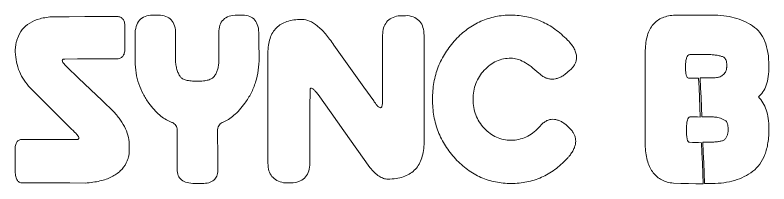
# Model space of a CAD drawing. Header units: millimetres. Extents: x 8 to 95, y 4 to 126.
# Drawn here: x 33.42 to 41.9, y 42.63 to 44.52 of the extents above; entities that cross this region are included whole.
import ezdxf

# ---------------------------------------------------------------- set-up
doc = ezdxf.new("R2010")
doc.units = ezdxf.units.MM
doc.header["$MEASUREMENT"] = 0
doc.layers.add('text outlines', color=7, linetype='Continuous', lineweight=0)

# ---------------------------------------------------------------- blocks, each defined once
blk = doc.blocks.new('Block_3')
at = {"layer": 'text outlines', "color": 7, "lineweight": 9}
for points, knots in [([(33.9788, 44.0318), (33.9743, 44.0316), (33.9703, 44.0312), (33.9669, 44.0304), (33.9636, 44.0296), (33.9608, 44.0285), (33.9585, 44.0271), (33.9562, 44.0257), (33.9546, 44.024), (33.9534, 44.022), (33.9523, 44.0199), (33.9518, 44.0176), (33.9518, 44.0149), (33.9518, 44.0112), (33.9528, 44.007), (33.955, 44.0021), (33.9572, 43.9973), (33.9605, 43.9919), (33.9648, 43.9859), (33.9692, 43.9799), (33.9746, 43.9733), (33.9811, 43.9662), (33.9876, 43.959), (33.9953, 43.9513), (34.004, 43.9429), (34.004, 43.9429), (34.1356, 43.8167), (34.1356, 43.8167), (34.1356, 43.8167), (34.2672, 43.6906), (34.2672, 43.6906), (34.2672, 43.6906), (34.3988, 43.5644), (34.3988, 43.5644), (34.3988, 43.5644), (34.5304, 43.4382), (34.5304, 43.4382), (34.5595, 43.4074), (34.585, 43.3762), (34.6068, 43.3447), (34.6287, 43.3132), (34.6469, 43.2813), (34.6615, 43.2491), (34.676, 43.2169), (34.687, 43.1844), (34.6943, 43.1516), (34.7016, 43.1187), (34.7052, 43.0855), (34.7052, 43.052), (34.7052, 43.052), (34.7052, 43.0505), (34.7052, 43.0505), (34.7052, 43.0505), (34.7052, 43.0489), (34.7052, 43.0489), (34.7052, 43.0489), (34.7052, 43.0474), (34.7052, 43.0474), (34.7052, 43.0474), (34.7052, 43.0458), (34.7052, 43.0458), (34.7052, 43.0458), (34.7049, 43.0347), (34.7049, 43.0347), (34.7049, 43.0347), (34.7047, 43.0236), (34.7047, 43.0236), (34.7047, 43.0236), (34.7044, 43.0125), (34.7044, 43.0125), (34.7044, 43.0125), (34.7042, 43.0014), (34.7042, 43.0014), (34.7042, 42.9894), (34.7035, 42.9776), (34.7021, 42.966), (34.7007, 42.9544), (34.6986, 42.9429), (34.6958, 42.9316), (34.6929, 42.9203), (34.6894, 42.9092), (34.6852, 42.8983), (34.681, 42.8873), (34.676, 42.8766), (34.6704, 42.866), (34.6535, 42.8321), (34.6312, 42.802), (34.6036, 42.7757), (34.576, 42.7493), (34.543, 42.7267), (34.5047, 42.7079), (34.4664, 42.689), (34.4228, 42.6739), (34.3738, 42.6625), (34.3248, 42.6511), (34.2704, 42.6435), (34.2107, 42.6396), (34.2107, 42.6396), (34.0363, 42.6399), (34.0363, 42.6399), (34.0363, 42.6399), (33.8619, 42.6402), (33.8619, 42.6402), (33.8619, 42.6402), (33.6876, 42.6404), (33.6876, 42.6404), (33.6876, 42.6404), (33.5132, 42.6407), (33.5132, 42.6407), (33.5132, 42.6407), (33.5108, 42.6407), (33.5108, 42.6407), (33.5108, 42.6407), (33.5084, 42.6407), (33.5084, 42.6407), (33.5084, 42.6407), (33.506, 42.6407), (33.506, 42.6407), (33.506, 42.6407), (33.5036, 42.6407), (33.5036, 42.6407), (33.4897, 42.6407), (33.4776, 42.6438), (33.4673, 42.6501), (33.4569, 42.6563), (33.4482, 42.6657), (33.4413, 42.6782), (33.4344, 42.6907), (33.4292, 42.7063), (33.4257, 42.7251), (33.4223, 42.7439), (33.4205, 42.7658), (33.4205, 42.7909), (33.4205, 42.7909), (33.4205, 42.8457), (33.4205, 42.8457), (33.4205, 42.8457), (33.4205, 42.9004), (33.4205, 42.9004), (33.4205, 42.9004), (33.4205, 42.9552), (33.4205, 42.9552), (33.4205, 42.9552), (33.4205, 43.01), (33.4205, 43.01), (33.4205, 43.0299), (33.4222, 43.0473), (33.4255, 43.0622), (33.4289, 43.0772), (33.4339, 43.0896), (33.4406, 43.0996), (33.4472, 43.1096), (33.4556, 43.1171), (33.4656, 43.122), (33.4756, 43.127), (33.4873, 43.1295), (33.5006, 43.1295), (33.5006, 43.1295), (33.5048, 43.1295), (33.5048, 43.1295), (33.5048, 43.1295), (33.5089, 43.1295), (33.5089, 43.1295), (33.5089, 43.1295), (33.513, 43.1295), (33.513, 43.1295), (33.513, 43.1295), (33.5172, 43.1295), (33.5172, 43.1295), (33.5172, 43.1295), (33.6671, 43.1293), (33.6671, 43.1293), (33.6671, 43.1293), (33.8171, 43.129), (33.8171, 43.129), (33.8171, 43.129), (33.967, 43.1288), (33.967, 43.1288), (33.967, 43.1288), (34.117, 43.1285), (34.117, 43.1285), (34.1205, 43.1287), (34.1236, 43.1291), (34.1262, 43.1299), (34.1289, 43.1306), (34.1311, 43.1316), (34.1328, 43.1329), (34.1346, 43.1343), (34.1359, 43.1359), (34.1368, 43.1378), (34.1377, 43.1397), (34.1381, 43.1419), (34.1381, 43.1444), (34.1381, 43.1487), (34.1365, 43.154), (34.1332, 43.1602), (34.1299, 43.1664), (34.125, 43.1735), (34.1184, 43.1816), (34.1118, 43.1896), (34.1035, 43.1985), (34.0936, 43.2083), (34.0837, 43.2181), (34.0721, 43.2288), (34.0589, 43.2405), (34.0589, 43.2405), (33.9423, 43.3568), (33.9423, 43.3568), (33.9423, 43.3568), (33.8257, 43.4732), (33.8257, 43.4732), (33.8257, 43.4732), (33.7091, 43.5895), (33.7091, 43.5895), (33.7091, 43.5895), (33.5924, 43.7059), (33.5924, 43.7059), (33.5657, 43.7335), (33.5422, 43.7626), (33.5217, 43.7933), (33.5013, 43.824), (33.484, 43.8563), (33.4698, 43.8902), (33.4557, 43.924), (33.4446, 43.9595), (33.4367, 43.9965), (33.4288, 44.0336), (33.4241, 44.0722), (33.4224, 44.1124), (33.4224, 44.1263), (33.4229, 44.1398), (33.424, 44.153), (33.4251, 44.1661), (33.4266, 44.179), (33.4287, 44.1914), (33.4308, 44.2038), (33.4335, 44.2159), (33.4366, 44.2276), (33.4397, 44.2393), (33.4434, 44.2507), (33.4476, 44.2616), (33.4598, 44.2993), (33.4774, 44.3327), (33.5003, 44.3618), (33.5232, 44.3909), (33.5515, 44.4156), (33.5852, 44.436), (33.6188, 44.4565), (33.6578, 44.4726), (33.7022, 44.4844), (33.7465, 44.4962), (33.7963, 44.5037), (33.8513, 44.5069), (33.8513, 44.5069), (34.0281, 44.5071), (34.0281, 44.5071), (34.0281, 44.5071), (34.2048, 44.5074), (34.2048, 44.5074), (34.2048, 44.5074), (34.3815, 44.5077), (34.3815, 44.5077), (34.3815, 44.5077), (34.5583, 44.5079), (34.5583, 44.5079), (34.5583, 44.5079), (34.5609, 44.5079), (34.5609, 44.5079), (34.5609, 44.5079), (34.5636, 44.5079), (34.5636, 44.5079), (34.5636, 44.5079), (34.5663, 44.5079), (34.5663, 44.5079), (34.5663, 44.5079), (34.5689, 44.5079), (34.5689, 44.5079), (34.5833, 44.5079), (34.5958, 44.5056), (34.6066, 44.5009), (34.6173, 44.4963), (34.6263, 44.4893), (34.6334, 44.48), (34.6406, 44.4706), (34.646, 44.459), (34.6495, 44.445), (34.6531, 44.431), (34.6549, 44.4146), (34.6549, 44.396), (34.6549, 44.396), (34.6549, 44.392), (34.6549, 44.392), (34.6549, 44.392), (34.6549, 44.388), (34.6549, 44.388), (34.6549, 44.388), (34.6549, 44.3841), (34.6549, 44.3841), (34.6549, 44.3841), (34.6549, 44.3801), (34.6549, 44.3801), (34.6549, 44.3801), (34.6547, 44.3277), (34.6547, 44.3277), (34.6547, 44.3277), (34.6545, 44.2754), (34.6545, 44.2754), (34.6545, 44.2754), (34.6543, 44.223), (34.6543, 44.223), (34.6543, 44.223), (34.654, 44.1706), (34.654, 44.1706), (34.6542, 44.1687), (34.6543, 44.1667), (34.6544, 44.1648), (34.6545, 44.1629), (34.6546, 44.161), (34.6547, 44.1592), (34.6547, 44.1573), (34.6548, 44.1555), (34.6548, 44.1537), (34.6549, 44.1519), (34.6549, 44.1501), (34.6549, 44.1483), (34.6549, 44.129), (34.6529, 44.1122), (34.6489, 44.0978), (34.6449, 44.0834), (34.639, 44.0714), (34.631, 44.0617), (34.623, 44.0521), (34.6131, 44.0449), (34.6011, 44.0401), (34.5892, 44.0353), (34.5752, 44.0328), (34.5593, 44.0328), (34.5593, 44.0328), (34.4142, 44.0326), (34.4142, 44.0326), (34.4142, 44.0326), (34.2691, 44.0323), (34.2691, 44.0323), (34.2691, 44.0323), (34.1239, 44.0321), (34.1239, 44.0321), (34.1239, 44.0321), (33.9788, 44.0318), (33.9788, 44.0318)], [0, 0, 0, 0, 1, 1, 1, 2, 2, 2, 3, 3, 3, 4, 4, 4, 5, 5, 5, 6, 6, 6, 7, 7, 7, 8, 8, 8, 9, 9, 9, 10, 10, 10, 11, 11, 11, 12, 12, 12, 13, 13, 13, 14, 14, 14, 15, 15, 15, 16, 16, 16, 17, 17, 17, 18, 18, 18, 19, 19, 19, 20, 20, 20, 21, 21, 21, 22, 22, 22, 23, 23, 23, 24, 24, 24, 25, 25, 25, 26, 26, 26, 27, 27, 27, 28, 28, 28, 29, 29, 29, 30, 30, 30, 31, 31, 31, 32, 32, 32, 33, 33, 33, 34, 34, 34, 35, 35, 35, 36, 36, 36, 37, 37, 37, 38, 38, 38, 39, 39, 39, 40, 40, 40, 41, 41, 41, 42, 42, 42, 43, 43, 43, 44, 44, 44, 45, 45, 45, 46, 46, 46, 47, 47, 47, 48, 48, 48, 49, 49, 49, 50, 50, 50, 51, 51, 51, 52, 52, 52, 53, 53, 53, 54, 54, 54, 55, 55, 55, 56, 56, 56, 57, 57, 57, 58, 58, 58, 59, 59, 59, 60, 60, 60, 61, 61, 61, 62, 62, 62, 63, 63, 63, 64, 64, 64, 65, 65, 65, 66, 66, 66, 67, 67, 67, 68, 68, 68, 69, 69, 69, 70, 70, 70, 71, 71, 71, 72, 72, 72, 73, 73, 73, 74, 74, 74, 75, 75, 75, 76, 76, 76, 77, 77, 77, 78, 78, 78, 79, 79, 79, 80, 80, 80, 81, 81, 81, 82, 82, 82, 83, 83, 83, 84, 84, 84, 85, 85, 85, 86, 86, 86, 87, 87, 87, 88, 88, 88, 89, 89, 89, 90, 90, 90, 91, 91, 91, 92, 92, 92, 93, 93, 93, 94, 94, 94, 95, 95, 95, 96, 96, 96, 97, 97, 97, 98, 98, 98, 99, 99, 99, 100, 100, 100, 101, 101, 101, 102, 102, 102, 103, 103, 103, 104, 104, 104, 105, 105, 105, 106, 106, 106, 107, 107, 107, 108, 108, 108, 109, 109, 109, 110, 110, 110, 111, 111, 111, 112, 112, 112, 113, 113, 113, 114, 114, 114, 115, 115, 115, 116, 116, 116, 116]), ([(35.4431, 42.6341), (35.4096, 42.6341), (35.3803, 42.6375), (35.3552, 42.6441), (35.3301, 42.6508), (35.3091, 42.6608), (35.2924, 42.6741), (35.2756, 42.6875), (35.2631, 42.7041), (35.2547, 42.7241), (35.2463, 42.7441), (35.2421, 42.7674), (35.2421, 42.794), (35.2421, 42.794), (35.2421, 42.9072), (35.2421, 42.9072), (35.2421, 42.9072), (35.2421, 43.0205), (35.2421, 43.0205), (35.2421, 43.0205), (35.2421, 43.1338), (35.2421, 43.1338), (35.2421, 43.1338), (35.2421, 43.247), (35.2421, 43.247), (35.241, 43.2568), (35.2386, 43.2659), (35.235, 43.2741), (35.2313, 43.2823), (35.2264, 43.2897), (35.2202, 43.2963), (35.214, 43.3029), (35.2065, 43.3087), (35.1978, 43.3137), (35.1891, 43.3187), (35.1791, 43.3229), (35.1679, 43.3263), (35.1473, 43.3347), (35.1267, 43.3454), (35.1063, 43.3584), (35.0859, 43.3713), (35.0656, 43.3865), (35.0454, 43.404), (35.0252, 43.4214), (35.0051, 43.4412), (34.9851, 43.4631), (34.9651, 43.4851), (34.9452, 43.5093), (34.9253, 43.5357), (34.9005, 43.569), (34.8787, 43.6039), (34.8598, 43.6402), (34.8409, 43.6765), (34.825, 43.7143), (34.812, 43.7536), (34.7991, 43.7929), (34.7891, 43.8338), (34.782, 43.8761), (34.775, 43.9184), (34.7709, 43.9623), (34.7698, 44.0077), (34.7698, 44.0077), (34.7698, 44.0801), (34.7698, 44.0801), (34.7698, 44.0801), (34.7698, 44.1526), (34.7698, 44.1526), (34.7698, 44.1526), (34.7698, 44.225), (34.7698, 44.225), (34.7698, 44.225), (34.7698, 44.2974), (34.7698, 44.2974), (34.7698, 44.3351), (34.7739, 44.3682), (34.7822, 44.3964), (34.7905, 44.4247), (34.803, 44.4483), (34.8195, 44.4672), (34.8361, 44.486), (34.8568, 44.5002), (34.8817, 44.5096), (34.9066, 44.5191), (34.9356, 44.5238), (34.9688, 44.5238), (34.9688, 44.5238), (34.9849, 44.5238), (34.9849, 44.5238), (34.9849, 44.5238), (35.0011, 44.5238), (35.0011, 44.5238), (35.0011, 44.5238), (35.0173, 44.5238), (35.0173, 44.5238), (35.0173, 44.5238), (35.0335, 44.5238), (35.0335, 44.5238), (35.0656, 44.5238), (35.0936, 44.5193), (35.1176, 44.5104), (35.1417, 44.5015), (35.1617, 44.4881), (35.1777, 44.4702), (35.1937, 44.4523), (35.2057, 44.43), (35.2137, 44.4031), (35.2218, 44.3763), (35.2258, 44.345), (35.2258, 44.3091), (35.2258, 44.3063), (35.2257, 44.3034), (35.2257, 44.3006), (35.2256, 44.2977), (35.2256, 44.2948), (35.2255, 44.2919), (35.2254, 44.289), (35.2253, 44.286), (35.2252, 44.2831), (35.225, 44.2802), (35.2249, 44.2773), (35.2247, 44.2743), (35.2247, 44.2743), (35.2247, 44.2111), (35.2247, 44.2111), (35.2247, 44.2111), (35.2247, 44.1479), (35.2247, 44.1479), (35.2247, 44.1479), (35.2247, 44.0847), (35.2247, 44.0847), (35.2247, 44.0847), (35.2247, 44.0215), (35.2247, 44.0215), (35.2254, 44.0018), (35.227, 43.9832), (35.2296, 43.9655), (35.2321, 43.9479), (35.2357, 43.9312), (35.2402, 43.9155), (35.2447, 43.8998), (35.2502, 43.8851), (35.2566, 43.8713), (35.2631, 43.8576), (35.2705, 43.8448), (35.2788, 43.833), (35.2849, 43.8246), (35.2935, 43.8172), (35.3045, 43.8109), (35.3156, 43.8045), (35.329, 43.7993), (35.345, 43.795), (35.3609, 43.7908), (35.3793, 43.7877), (35.4002, 43.7855), (35.4211, 43.7834), (35.4444, 43.7824), (35.4702, 43.7824), (35.4949, 43.7824), (35.5175, 43.7835), (35.5378, 43.7858), (35.5581, 43.7881), (35.5762, 43.7915), (35.592, 43.7961), (35.6079, 43.8006), (35.6215, 43.8063), (35.6329, 43.8132), (35.6443, 43.82), (35.6534, 43.828), (35.6604, 43.8372), (35.6684, 43.8479), (35.6755, 43.8596), (35.6817, 43.872), (35.6878, 43.8845), (35.693, 43.8979), (35.6973, 43.9121), (35.7016, 43.9263), (35.7049, 43.9414), (35.7073, 43.9573), (35.7096, 43.9732), (35.711, 43.99), (35.7115, 44.0077), (35.7115, 44.0077), (35.7115, 44.0746), (35.7115, 44.0746), (35.7115, 44.0746), (35.7115, 44.1415), (35.7115, 44.1415), (35.7115, 44.1415), (35.7115, 44.2085), (35.7115, 44.2085), (35.7115, 44.2085), (35.7115, 44.2754), (35.7115, 44.2754), (35.7114, 44.2794), (35.7113, 44.2834), (35.7112, 44.2874), (35.7111, 44.2914), (35.711, 44.2953), (35.7109, 44.2991), (35.7108, 44.303), (35.7108, 44.3069), (35.7107, 44.3106), (35.7107, 44.3144), (35.7107, 44.3182), (35.7107, 44.3219), (35.7107, 44.3556), (35.715, 44.385), (35.7237, 44.4103), (35.7324, 44.4355), (35.7454, 44.4565), (35.7628, 44.4733), (35.7802, 44.4902), (35.8019, 44.5028), (35.828, 44.5112), (35.8541, 44.5196), (35.8845, 44.5238), (35.9193, 44.5238), (35.9193, 44.5238), (35.934, 44.5238), (35.934, 44.5238), (35.934, 44.5238), (35.9487, 44.5238), (35.9487, 44.5238), (35.9487, 44.5238), (35.9634, 44.5238), (35.9634, 44.5238), (35.9634, 44.5238), (35.9782, 44.5238), (35.9782, 44.5238), (36.0089, 44.5238), (36.0358, 44.5191), (36.0589, 44.5099), (36.0819, 44.5006), (36.1012, 44.4867), (36.1165, 44.4682), (36.1319, 44.4497), (36.1434, 44.4266), (36.1511, 44.3988), (36.1588, 44.371), (36.1627, 44.3386), (36.1627, 44.3016), (36.1627, 44.3016), (36.1627, 44.2948), (36.1627, 44.2948), (36.1627, 44.2948), (36.1627, 44.288), (36.1627, 44.288), (36.1627, 44.288), (36.1627, 44.2811), (36.1627, 44.2811), (36.1627, 44.2811), (36.1627, 44.2743), (36.1627, 44.2743), (36.1627, 44.2743), (36.1631, 44.2179), (36.1631, 44.2179), (36.1631, 44.2179), (36.1636, 44.1615), (36.1636, 44.1615), (36.1636, 44.1615), (36.1641, 44.1051), (36.1641, 44.1051), (36.1641, 44.1051), (36.1645, 44.0487), (36.1645, 44.0487), (36.1645, 43.9992), (36.1612, 43.9514), (36.1545, 43.9053), (36.1479, 43.8592), (36.1378, 43.8148), (36.1245, 43.7722), (36.1111, 43.7295), (36.0944, 43.6886), (36.0744, 43.6493), (36.0543, 43.6101), (36.0309, 43.5726), (36.0042, 43.5367), (35.9838, 43.5089), (35.9634, 43.4836), (35.943, 43.4607), (35.9227, 43.4379), (35.9024, 43.4175), (35.8821, 43.3996), (35.8618, 43.3817), (35.8416, 43.3663), (35.8213, 43.3534), (35.8011, 43.3405), (35.7809, 43.33), (35.7608, 43.3221), (35.752, 43.3194), (35.744, 43.3157), (35.737, 43.3109), (35.7299, 43.3061), (35.7238, 43.3002), (35.7186, 43.2932), (35.7133, 43.2862), (35.709, 43.2782), (35.7056, 43.269), (35.7022, 43.2599), (35.6997, 43.2497), (35.6981, 43.2384), (35.6981, 43.2384), (35.6986, 43.127), (35.6986, 43.127), (35.6986, 43.127), (35.699, 43.0157), (35.699, 43.0157), (35.699, 43.0157), (35.6995, 42.9043), (35.6995, 42.9043), (35.6995, 42.9043), (35.7, 42.793), (35.7, 42.793), (35.7, 42.793), (35.7, 42.7903), (35.7, 42.7903), (35.7, 42.7903), (35.7, 42.7876), (35.7, 42.7876), (35.7, 42.7876), (35.7, 42.7849), (35.7, 42.7849), (35.7, 42.7849), (35.7, 42.7823), (35.7, 42.7823), (35.7, 42.7576), (35.6962, 42.7361), (35.6888, 42.7176), (35.6814, 42.6991), (35.6702, 42.6836), (35.6553, 42.6713), (35.6404, 42.6589), (35.6218, 42.6496), (35.5995, 42.6434), (35.5771, 42.6372), (35.5511, 42.6341), (35.5213, 42.6341), (35.5213, 42.6341), (35.5018, 42.6341), (35.5018, 42.6341), (35.5018, 42.6341), (35.4822, 42.6341), (35.4822, 42.6341), (35.4822, 42.6341), (35.4627, 42.6341), (35.4627, 42.6341), (35.4627, 42.6341), (35.4431, 42.6341), (35.4431, 42.6341)], [0, 0, 0, 0, 1, 1, 1, 2, 2, 2, 3, 3, 3, 4, 4, 4, 5, 5, 5, 6, 6, 6, 7, 7, 7, 8, 8, 8, 9, 9, 9, 10, 10, 10, 11, 11, 11, 12, 12, 12, 13, 13, 13, 14, 14, 14, 15, 15, 15, 16, 16, 16, 17, 17, 17, 18, 18, 18, 19, 19, 19, 20, 20, 20, 21, 21, 21, 22, 22, 22, 23, 23, 23, 24, 24, 24, 25, 25, 25, 26, 26, 26, 27, 27, 27, 28, 28, 28, 29, 29, 29, 30, 30, 30, 31, 31, 31, 32, 32, 32, 33, 33, 33, 34, 34, 34, 35, 35, 35, 36, 36, 36, 37, 37, 37, 38, 38, 38, 39, 39, 39, 40, 40, 40, 41, 41, 41, 42, 42, 42, 43, 43, 43, 44, 44, 44, 45, 45, 45, 46, 46, 46, 47, 47, 47, 48, 48, 48, 49, 49, 49, 50, 50, 50, 51, 51, 51, 52, 52, 52, 53, 53, 53, 54, 54, 54, 55, 55, 55, 56, 56, 56, 57, 57, 57, 58, 58, 58, 59, 59, 59, 60, 60, 60, 61, 61, 61, 62, 62, 62, 63, 63, 63, 64, 64, 64, 65, 65, 65, 66, 66, 66, 67, 67, 67, 68, 68, 68, 69, 69, 69, 70, 70, 70, 71, 71, 71, 72, 72, 72, 73, 73, 73, 74, 74, 74, 75, 75, 75, 76, 76, 76, 77, 77, 77, 78, 78, 78, 79, 79, 79, 80, 80, 80, 81, 81, 81, 82, 82, 82, 83, 83, 83, 84, 84, 84, 85, 85, 85, 86, 86, 86, 87, 87, 87, 88, 88, 88, 89, 89, 89, 90, 90, 90, 91, 91, 91, 92, 92, 92, 93, 93, 93, 94, 94, 94, 95, 95, 95, 96, 96, 96, 97, 97, 97, 98, 98, 98, 99, 99, 99, 100, 100, 100, 101, 101, 101, 102, 102, 102, 103, 103, 103, 104, 104, 104, 105, 105, 105, 106, 106, 106, 107, 107, 107, 108, 108, 108, 109, 109, 109, 110, 110, 110, 111, 111, 111, 112, 112, 112, 113, 113, 113, 114, 114, 114, 115, 115, 115, 116, 116, 116, 116]), ([(38.0192, 43.0734), (38.0166, 43.0088), (38.0062, 42.9522), (37.988, 42.9037), (37.9697, 42.8551), (37.9437, 42.8146), (37.9098, 42.7821), (37.8759, 42.7496), (37.8342, 42.7251), (37.7846, 42.7086), (37.7351, 42.6921), (37.6777, 42.6836), (37.6125, 42.6831), (37.5961, 42.6831), (37.5796, 42.6858), (37.563, 42.6913), (37.5465, 42.6967), (37.5298, 42.7049), (37.5131, 42.7158), (37.4963, 42.7267), (37.4795, 42.7404), (37.4626, 42.7567), (37.4457, 42.7731), (37.4287, 42.7922), (37.4117, 42.814), (37.4117, 42.814), (37.2656, 43.0188), (37.2656, 43.0188), (37.2656, 43.0188), (37.1194, 43.2236), (37.1194, 43.2236), (37.1194, 43.2236), (36.9733, 43.4284), (36.9733, 43.4284), (36.9733, 43.4284), (36.8272, 43.6332), (36.8272, 43.6332), (36.8179, 43.6454), (36.8093, 43.656), (36.8014, 43.6651), (36.7935, 43.6742), (36.7863, 43.6817), (36.7799, 43.6878), (36.7735, 43.6938), (36.7678, 43.6984), (36.7628, 43.7014), (36.7578, 43.7044), (36.7536, 43.7059), (36.75, 43.7059), (36.7481, 43.7059), (36.7464, 43.7054), (36.7449, 43.7045), (36.7434, 43.7036), (36.7421, 43.7023), (36.741, 43.7004), (36.74, 43.6986), (36.7392, 43.6963), (36.7386, 43.6935), (36.738, 43.6908), (36.7376, 43.6876), (36.7375, 43.6839), (36.7375, 43.6839), (36.7367, 43.4789), (36.7367, 43.4789), (36.7367, 43.4789), (36.736, 43.2739), (36.736, 43.2739), (36.736, 43.2739), (36.7353, 43.0689), (36.7353, 43.0689), (36.7353, 43.0689), (36.7345, 42.8639), (36.7345, 42.8639), (36.7344, 42.8306), (36.7303, 42.8009), (36.7224, 42.775), (36.7145, 42.749), (36.7026, 42.7267), (36.687, 42.7081), (36.6713, 42.6895), (36.6517, 42.6746), (36.6282, 42.6634), (36.6047, 42.6521), (36.5774, 42.6446), (36.5461, 42.6407), (36.5461, 42.6407), (36.5198, 42.6412), (36.5198, 42.6412), (36.5198, 42.6412), (36.4935, 42.6417), (36.4935, 42.6417), (36.4935, 42.6417), (36.4672, 42.6422), (36.4672, 42.6422), (36.4672, 42.6422), (36.4408, 42.6427), (36.4408, 42.6427), (36.4117, 42.6482), (36.3862, 42.6568), (36.3643, 42.6686), (36.3424, 42.6804), (36.3241, 42.6954), (36.3093, 42.7135), (36.2946, 42.7317), (36.2835, 42.7531), (36.2759, 42.7776), (36.2684, 42.8022), (36.2645, 42.8299), (36.2641, 42.8608), (36.2641, 42.8608), (36.2634, 43.0359), (36.2634, 43.0359), (36.2634, 43.0359), (36.2626, 43.211), (36.2626, 43.211), (36.2626, 43.211), (36.2619, 43.3861), (36.2619, 43.3861), (36.2619, 43.3861), (36.2612, 43.5612), (36.2612, 43.5612), (36.2612, 43.5612), (36.2612, 43.5662), (36.2612, 43.5662), (36.2612, 43.5662), (36.2612, 43.5712), (36.2612, 43.5712), (36.2612, 43.5712), (36.2612, 43.5762), (36.2612, 43.5762), (36.2612, 43.5762), (36.2612, 43.5812), (36.2612, 43.5812), (36.2612, 43.6041), (36.2612, 43.632), (36.2613, 43.665), (36.2614, 43.698), (36.2616, 43.736), (36.2618, 43.7791), (36.262, 43.8221), (36.2623, 43.8702), (36.2626, 43.9233), (36.2629, 43.9764), (36.2632, 44.0345), (36.2636, 44.0976), (36.264, 44.1607), (36.2723, 44.216), (36.2883, 44.2633), (36.3044, 44.3106), (36.3282, 44.3501), (36.3599, 44.3816), (36.3916, 44.4132), (36.431, 44.4368), (36.4784, 44.4526), (36.5257, 44.4683), (36.5808, 44.4762), (36.6438, 44.4762), (36.6438, 44.4762), (36.6457, 44.4762), (36.6457, 44.4762), (36.6457, 44.4762), (36.6476, 44.4762), (36.6476, 44.4762), (36.6476, 44.4762), (36.6496, 44.4762), (36.6496, 44.4762), (36.6496, 44.4762), (36.6515, 44.4762), (36.6515, 44.4762), (36.6779, 44.4762), (36.7051, 44.4702), (36.7331, 44.4581), (36.7611, 44.4461), (36.7899, 44.428), (36.8196, 44.4038), (36.8492, 44.3797), (36.8796, 44.3495), (36.9108, 44.3133), (36.942, 44.2771), (36.9741, 44.2348), (37.0069, 44.1865), (37.0069, 44.1865), (37.1187, 44.0302), (37.1187, 44.0302), (37.1187, 44.0302), (37.2305, 43.8739), (37.2305, 43.8739), (37.2305, 43.8739), (37.3423, 43.7175), (37.3423, 43.7175), (37.3423, 43.7175), (37.454, 43.5612), (37.454, 43.5612), (37.4624, 43.5485), (37.4703, 43.5373), (37.4776, 43.5278), (37.485, 43.5183), (37.4918, 43.5103), (37.498, 43.504), (37.5043, 43.4977), (37.5101, 43.493), (37.5153, 43.4898), (37.5205, 43.4866), (37.5253, 43.4851), (37.5295, 43.4851), (37.5325, 43.4851), (37.5353, 43.486), (37.5378, 43.4877), (37.5402, 43.4895), (37.5424, 43.4922), (37.5442, 43.4958), (37.5461, 43.4993), (37.5476, 43.5038), (37.5489, 43.5092), (37.5501, 43.5146), (37.5511, 43.5209), (37.5517, 43.5281), (37.5517, 43.5281), (37.5522, 43.7207), (37.5522, 43.7207), (37.5522, 43.7207), (37.5527, 43.9133), (37.5527, 43.9133), (37.5527, 43.9133), (37.5531, 44.1059), (37.5531, 44.1059), (37.5531, 44.1059), (37.5536, 44.2985), (37.5536, 44.2985), (37.5539, 44.3294), (37.5578, 44.3571), (37.5653, 44.3816), (37.5728, 44.4061), (37.584, 44.4275), (37.5987, 44.4456), (37.6134, 44.4638), (37.6318, 44.4787), (37.6537, 44.4905), (37.6756, 44.5024), (37.7012, 44.511), (37.7303, 44.5165), (37.7303, 44.5165), (37.7567, 44.517), (37.7567, 44.517), (37.7567, 44.517), (37.783, 44.5176), (37.783, 44.5176), (37.783, 44.5176), (37.8093, 44.5181), (37.8093, 44.5181), (37.8093, 44.5181), (37.8356, 44.5186), (37.8356, 44.5186), (37.866, 44.5149), (37.8927, 44.5075), (37.9156, 44.4964), (37.9384, 44.4853), (37.9575, 44.4705), (37.9728, 44.4519), (37.9881, 44.4334), (37.9996, 44.4112), (38.0074, 44.3853), (38.0151, 44.3594), (38.019, 44.3297), (38.0192, 44.2964), (38.0192, 44.2964), (38.0192, 43.9906), (38.0192, 43.9906), (38.0192, 43.9906), (38.0192, 43.6849), (38.0192, 43.6849), (38.0192, 43.6849), (38.0192, 43.3791), (38.0192, 43.3791), (38.0192, 43.3791), (38.0192, 43.0734), (38.0192, 43.0734)], [0, 0, 0, 0, 1, 1, 1, 2, 2, 2, 3, 3, 3, 4, 4, 4, 5, 5, 5, 6, 6, 6, 7, 7, 7, 8, 8, 8, 9, 9, 9, 10, 10, 10, 11, 11, 11, 12, 12, 12, 13, 13, 13, 14, 14, 14, 15, 15, 15, 16, 16, 16, 17, 17, 17, 18, 18, 18, 19, 19, 19, 20, 20, 20, 21, 21, 21, 22, 22, 22, 23, 23, 23, 24, 24, 24, 25, 25, 25, 26, 26, 26, 27, 27, 27, 28, 28, 28, 29, 29, 29, 30, 30, 30, 31, 31, 31, 32, 32, 32, 33, 33, 33, 34, 34, 34, 35, 35, 35, 36, 36, 36, 37, 37, 37, 38, 38, 38, 39, 39, 39, 40, 40, 40, 41, 41, 41, 42, 42, 42, 43, 43, 43, 44, 44, 44, 45, 45, 45, 46, 46, 46, 47, 47, 47, 48, 48, 48, 49, 49, 49, 50, 50, 50, 51, 51, 51, 52, 52, 52, 53, 53, 53, 54, 54, 54, 55, 55, 55, 56, 56, 56, 57, 57, 57, 58, 58, 58, 59, 59, 59, 60, 60, 60, 61, 61, 61, 62, 62, 62, 63, 63, 63, 64, 64, 64, 65, 65, 65, 66, 66, 66, 67, 67, 67, 68, 68, 68, 69, 69, 69, 70, 70, 70, 71, 71, 71, 72, 72, 72, 73, 73, 73, 74, 74, 74, 75, 75, 75, 76, 76, 76, 77, 77, 77, 78, 78, 78, 79, 79, 79, 80, 80, 80, 81, 81, 81, 82, 82, 82, 83, 83, 83, 84, 84, 84, 85, 85, 85, 86, 86, 86, 87, 87, 87, 88, 88, 88, 89, 89, 89, 90, 90, 90, 91, 91, 91, 92, 92, 92, 92]), ([(39.6649, 42.9569), (39.6602, 42.9511), (39.6559, 42.9457), (39.652, 42.9409), (39.648, 42.9361), (39.6445, 42.9318), (39.6412, 42.928), (39.638, 42.9242), (39.6352, 42.9209), (39.6327, 42.9182), (39.6302, 42.9154), (39.6281, 42.9132), (39.6263, 42.9115), (39.583, 42.8653), (39.5375, 42.8249), (39.4897, 42.7902), (39.4419, 42.7556), (39.3919, 42.7267), (39.3397, 42.7036), (39.2874, 42.6804), (39.233, 42.6631), (39.1763, 42.6515), (39.1196, 42.6399), (39.0607, 42.6341), (38.9995, 42.6341), (38.9383, 42.6341), (38.8794, 42.6399), (38.8227, 42.6514), (38.766, 42.663), (38.7116, 42.6803), (38.6595, 42.7033), (38.6073, 42.7264), (38.5574, 42.7552), (38.5097, 42.7898), (38.4621, 42.8244), (38.4167, 42.8647), (38.3735, 42.9108), (38.3304, 42.9569), (38.2926, 43.0055), (38.2603, 43.0564), (38.2279, 43.1073), (38.2009, 43.1606), (38.1794, 43.2163), (38.1578, 43.2719), (38.1416, 43.33), (38.1308, 43.3905), (38.12, 43.451), (38.1146, 43.5138), (38.1146, 43.5791), (38.1146, 43.6445), (38.12, 43.7075), (38.1308, 43.7681), (38.1416, 43.8286), (38.1578, 43.8868), (38.1794, 43.9426), (38.2009, 43.9983), (38.2279, 44.0517), (38.2603, 44.1026), (38.2926, 44.1536), (38.3304, 44.2021), (38.3735, 44.2482), (38.4167, 44.2943), (38.4621, 44.3347), (38.5097, 44.3693), (38.5574, 44.4039), (38.6073, 44.4327), (38.6595, 44.4557), (38.7116, 44.4788), (38.766, 44.496), (38.8227, 44.5075), (38.8794, 44.5191), (38.9383, 44.5248), (38.9995, 44.5248), (39.0598, 44.5246), (39.1183, 44.5186), (39.1749, 44.5068), (39.2315, 44.495), (39.2863, 44.4774), (39.3392, 44.454), (39.392, 44.4306), (39.4431, 44.4013), (39.4922, 44.3663), (39.5414, 44.3312), (39.5887, 44.2904), (39.6341, 44.2437), (39.6508, 44.2269), (39.6654, 44.2103), (39.678, 44.1939), (39.6905, 44.1776), (39.701, 44.1614), (39.7094, 44.1455), (39.7178, 44.1295), (39.724, 44.1137), (39.7282, 44.0982), (39.7324, 44.0826), (39.7345, 44.0673), (39.7345, 44.0521), (39.7345, 44.0401), (39.7332, 44.0282), (39.7307, 44.0165), (39.7281, 44.0049), (39.7242, 43.9934), (39.719, 43.9821), (39.7139, 43.9708), (39.7074, 43.9597), (39.6997, 43.9488), (39.692, 43.938), (39.683, 43.9272), (39.6727, 43.9167), (39.6727, 43.9167), (39.6572, 43.9037), (39.6572, 43.9037), (39.6572, 43.9037), (39.6418, 43.8907), (39.6418, 43.8907), (39.6418, 43.8907), (39.6263, 43.8777), (39.6263, 43.8777), (39.6263, 43.8777), (39.6108, 43.8647), (39.6108, 43.8647), (39.5981, 43.8548), (39.5855, 43.8462), (39.5729, 43.8387), (39.5603, 43.8313), (39.5478, 43.8252), (39.5353, 43.8202), (39.5228, 43.8153), (39.5104, 43.8116), (39.498, 43.8092), (39.4857, 43.8067), (39.4734, 43.8055), (39.4612, 43.8055), (39.4479, 43.8055), (39.4349, 43.8069), (39.4221, 43.8097), (39.4092, 43.8125), (39.3966, 43.8166), (39.3841, 43.8222), (39.3716, 43.8278), (39.3594, 43.8348), (39.3473, 43.8431), (39.3352, 43.8515), (39.3232, 43.8612), (39.3115, 43.8723), (39.2808, 43.9005), (39.2514, 43.9251), (39.2231, 43.9463), (39.1948, 43.9674), (39.1677, 43.985), (39.1417, 43.9991), (39.1157, 44.0132), (39.0908, 44.0238), (39.0672, 44.0309), (39.0435, 44.0379), (39.0209, 44.0415), (38.9995, 44.0415), (38.97, 44.0415), (38.9416, 44.0386), (38.9142, 44.033), (38.8869, 44.0274), (38.8606, 44.0189), (38.8354, 44.0076), (38.8102, 43.9963), (38.786, 43.9822), (38.7629, 43.9653), (38.7398, 43.9484), (38.7177, 43.9286), (38.6967, 43.9061), (38.6757, 43.8835), (38.6573, 43.8597), (38.6415, 43.8348), (38.6258, 43.8099), (38.6126, 43.7838), (38.6021, 43.7565), (38.5916, 43.7293), (38.5837, 43.7009), (38.5785, 43.6713), (38.5732, 43.6417), (38.5706, 43.611), (38.5706, 43.5791), (38.5706, 43.5475), (38.5732, 43.5171), (38.5784, 43.4878), (38.5837, 43.4585), (38.5915, 43.4303), (38.602, 43.4033), (38.6125, 43.3763), (38.6255, 43.3505), (38.6412, 43.3257), (38.6569, 43.301), (38.6752, 43.2774), (38.6962, 43.2549), (38.7171, 43.2325), (38.7391, 43.2128), (38.7622, 43.1959), (38.7853, 43.179), (38.8095, 43.165), (38.8348, 43.1537), (38.8601, 43.1424), (38.8864, 43.134), (38.9139, 43.1283), (38.9413, 43.1227), (38.9699, 43.1199), (38.9995, 43.1199), (39.0291, 43.1199), (39.0578, 43.1229), (39.0855, 43.1288), (39.1133, 43.1348), (39.1401, 43.1437), (39.166, 43.1556), (39.1919, 43.1675), (39.2169, 43.1824), (39.241, 43.2003), (39.2651, 43.2181), (39.2882, 43.239), (39.3104, 43.2629), (39.3114, 43.2636), (39.3127, 43.2647), (39.3144, 43.2664), (39.3161, 43.268), (39.3181, 43.2701), (39.3204, 43.2728), (39.3227, 43.2754), (39.3254, 43.2785), (39.3284, 43.2821), (39.3314, 43.2858), (39.3348, 43.2899), (39.3385, 43.2946), (39.3483, 43.3045), (39.3584, 43.3133), (39.3687, 43.3208), (39.379, 43.3284), (39.3895, 43.3346), (39.4003, 43.3397), (39.4111, 43.3447), (39.4221, 43.3485), (39.4333, 43.351), (39.4446, 43.3536), (39.4561, 43.3548), (39.4679, 43.3548), (39.4792, 43.3548), (39.4906, 43.3537), (39.5021, 43.3514), (39.5137, 43.349), (39.5253, 43.3455), (39.5372, 43.3409), (39.549, 43.3362), (39.5609, 43.3303), (39.5731, 43.3233), (39.5852, 43.3163), (39.5974, 43.3081), (39.6098, 43.2987), (39.6098, 43.2987), (39.6253, 43.2839), (39.6253, 43.2839), (39.6253, 43.2839), (39.6407, 43.2691), (39.6407, 43.2691), (39.6407, 43.2691), (39.6562, 43.2542), (39.6562, 43.2542), (39.6562, 43.2542), (39.6717, 43.2394), (39.6717, 43.2394), (39.6805, 43.229), (39.6883, 43.2185), (39.6949, 43.2078), (39.7016, 43.1972), (39.7071, 43.1865), (39.7116, 43.1756), (39.716, 43.1648), (39.7193, 43.1538), (39.7216, 43.1427), (39.7238, 43.1317), (39.7249, 43.1205), (39.7249, 43.1092), (39.7249, 43.0971), (39.7236, 43.0848), (39.7211, 43.0724), (39.7186, 43.06), (39.7149, 43.0474), (39.7099, 43.0348), (39.7049, 43.0221), (39.6987, 43.0092), (39.6912, 42.9963), (39.6837, 42.9833), (39.6749, 42.9702), (39.6649, 42.9569)], [0, 0, 0, 0, 1, 1, 1, 2, 2, 2, 3, 3, 3, 4, 4, 4, 5, 5, 5, 6, 6, 6, 7, 7, 7, 8, 8, 8, 9, 9, 9, 10, 10, 10, 11, 11, 11, 12, 12, 12, 13, 13, 13, 14, 14, 14, 15, 15, 15, 16, 16, 16, 17, 17, 17, 18, 18, 18, 19, 19, 19, 20, 20, 20, 21, 21, 21, 22, 22, 22, 23, 23, 23, 24, 24, 24, 25, 25, 25, 26, 26, 26, 27, 27, 27, 28, 28, 28, 29, 29, 29, 30, 30, 30, 31, 31, 31, 32, 32, 32, 33, 33, 33, 34, 34, 34, 35, 35, 35, 36, 36, 36, 37, 37, 37, 38, 38, 38, 39, 39, 39, 40, 40, 40, 41, 41, 41, 42, 42, 42, 43, 43, 43, 44, 44, 44, 45, 45, 45, 46, 46, 46, 47, 47, 47, 48, 48, 48, 49, 49, 49, 50, 50, 50, 51, 51, 51, 52, 52, 52, 53, 53, 53, 54, 54, 54, 55, 55, 55, 56, 56, 56, 57, 57, 57, 58, 58, 58, 59, 59, 59, 60, 60, 60, 61, 61, 61, 62, 62, 62, 63, 63, 63, 64, 64, 64, 65, 65, 65, 66, 66, 66, 67, 67, 67, 68, 68, 68, 69, 69, 69, 70, 70, 70, 71, 71, 71, 72, 72, 72, 73, 73, 73, 74, 74, 74, 75, 75, 75, 76, 76, 76, 77, 77, 77, 78, 78, 78, 79, 79, 79, 80, 80, 80, 81, 81, 81, 82, 82, 82, 83, 83, 83, 84, 84, 84, 85, 85, 85, 86, 86, 86, 87, 87, 87, 88, 88, 88, 89, 89, 89, 90, 90, 90, 91, 91, 91, 92, 92, 92, 93, 93, 93, 94, 94, 94, 95, 95, 95, 96, 96, 96, 96]), ([(41.898, 43.9526), (41.898, 44.0074), (41.8942, 44.058), (41.8866, 44.1042), (41.8789, 44.1504), (41.8675, 44.1923), (41.8522, 44.2298), (41.8369, 44.2674), (41.8177, 44.3006), (41.7948, 44.3295), (41.7718, 44.3584), (41.745, 44.3829), (41.7144, 44.4032), (41.6838, 44.4235), (41.6514, 44.4413), (41.6171, 44.4565), (41.5829, 44.4717), (41.5467, 44.4844), (41.5087, 44.4945), (41.4708, 44.5046), (41.4309, 44.5122), (41.3892, 44.5172), (41.3476, 44.5223), (41.304, 44.5248), (41.2586, 44.5248), (41.2586, 44.5248), (41.1502, 44.5243), (41.1502, 44.5243), (41.1502, 44.5243), (41.0418, 44.5238), (41.0418, 44.5238), (41.0418, 44.5238), (40.9333, 44.5233), (40.9333, 44.5233), (40.9333, 44.5233), (40.8249, 44.5227), (40.8249, 44.5227), (40.7719, 44.5192), (40.7256, 44.5078), (40.6859, 44.4886), (40.6461, 44.4694), (40.613, 44.4424), (40.5865, 44.4075), (40.5601, 44.3725), (40.5402, 44.3298), (40.527, 44.2792), (40.5137, 44.2286), (40.5071, 44.1701), (40.5071, 44.1038), (40.5071, 44.1038), (40.5071, 43.8391), (40.5071, 43.8391), (40.5071, 43.8391), (40.5071, 43.5743), (40.5071, 43.5743), (40.5071, 43.5743), (40.5071, 43.3095), (40.5071, 43.3095), (40.5071, 43.3095), (40.5071, 43.0448), (40.5071, 43.0448), (40.5107, 42.982), (40.5199, 42.9264), (40.5349, 42.8781), (40.5499, 42.8297), (40.5706, 42.7886), (40.597, 42.7546), (40.6234, 42.7207), (40.6556, 42.694), (40.6934, 42.6745), (40.7312, 42.655), (40.7748, 42.6427), (40.824, 42.6376), (40.824, 42.6376), (40.9079, 42.6356), (40.9079, 42.6356), (40.9079, 42.6356), (40.9918, 42.6336), (40.9918, 42.6336), (40.9918, 42.6336), (41.0757, 42.6316), (41.0757, 42.6316), (41.0757, 42.6316), (41.1596, 42.6296), (41.1596, 42.6296), (41.1596, 42.6296), (41.1548, 42.7453), (41.1548, 42.7453), (41.1548, 42.7453), (41.15, 42.861), (41.15, 42.861), (41.15, 42.861), (41.1452, 42.9766), (41.1452, 42.9766), (41.1452, 42.9766), (41.1403, 43.0923), (41.1403, 43.0923), (41.1403, 43.0923), (41.1067, 43.0936), (41.1067, 43.0936), (41.1067, 43.0936), (41.073, 43.0949), (41.073, 43.0949), (41.073, 43.0949), (41.0393, 43.0962), (41.0393, 43.0962), (41.0393, 43.0962), (41.0056, 43.0975), (41.0056, 43.0975), (40.9998, 43.0975), (40.9947, 43.1004), (40.9903, 43.1063), (40.9859, 43.1121), (40.9822, 43.1209), (40.9792, 43.1326), (40.9762, 43.1442), (40.974, 43.1588), (40.9724, 43.1763), (40.9708, 43.1937), (40.9699, 43.2141), (40.9698, 43.2374), (40.9702, 43.261), (40.9714, 43.2817), (40.9732, 43.2996), (40.975, 43.3175), (40.9775, 43.3326), (40.9806, 43.3448), (40.9838, 43.357), (40.9876, 43.3663), (40.992, 43.3727), (40.9965, 43.3792), (41.0017, 43.3828), (41.0075, 43.3834), (41.0075, 43.3834), (41.0371, 43.3828), (41.0371, 43.3828), (41.0371, 43.3828), (41.0666, 43.3821), (41.0666, 43.3821), (41.0666, 43.3821), (41.0962, 43.3814), (41.0962, 43.3814), (41.0962, 43.3814), (41.1257, 43.3807), (41.1257, 43.3807), (41.1257, 43.3807), (41.1212, 43.4898), (41.1212, 43.4898), (41.1212, 43.4898), (41.1167, 43.5988), (41.1167, 43.5988), (41.1167, 43.5988), (41.1121, 43.7078), (41.1121, 43.7078), (41.1121, 43.7078), (41.1076, 43.8169), (41.1076, 43.8169), (41.1076, 43.8169), (41.0811, 43.8172), (41.0811, 43.8172), (41.0811, 43.8172), (41.0546, 43.8175), (41.0546, 43.8175), (41.0546, 43.8175), (41.0281, 43.8179), (41.0281, 43.8179), (41.0281, 43.8179), (41.0016, 43.8182), (41.0016, 43.8182), (41.0016, 43.8182), (41, 43.8182), (41, 43.8182), (41, 43.8182), (40.9983, 43.8182), (40.9983, 43.8182), (40.9983, 43.8182), (40.9966, 43.8182), (40.9966, 43.8182), (40.9966, 43.8182), (40.9949, 43.8182), (40.9949, 43.8182), (40.9891, 43.8182), (40.984, 43.8208), (40.9797, 43.8258), (40.9753, 43.8309), (40.9717, 43.8385), (40.9688, 43.8487), (40.9659, 43.8588), (40.9637, 43.8715), (40.9623, 43.8867), (40.9608, 43.9019), (40.9601, 43.9196), (40.9601, 43.9398), (40.9601, 43.9398), (40.9601, 43.943), (40.9601, 43.943), (40.9601, 43.943), (40.9601, 43.9462), (40.9601, 43.9462), (40.9601, 43.9462), (40.9601, 43.9494), (40.9601, 43.9494), (40.9601, 43.9494), (40.9601, 43.9526), (40.9601, 43.9526), (40.9603, 43.9726), (40.9614, 43.9904), (40.9635, 44.0058), (40.9655, 44.0212), (40.9685, 44.0343), (40.9724, 44.0451), (40.9764, 44.0558), (40.9813, 44.0643), (40.9871, 44.0704), (40.9929, 44.0765), (40.9997, 44.0803), (41.0075, 44.0818), (41.0075, 44.0818), (41.0601, 44.0818), (41.0601, 44.0818), (41.0601, 44.0818), (41.1127, 44.0818), (41.1127, 44.0818), (41.1127, 44.0818), (41.1654, 44.0818), (41.1654, 44.0818), (41.1654, 44.0818), (41.218, 44.0818), (41.218, 44.0818), (41.2368, 44.0814), (41.2546, 44.0805), (41.2712, 44.0791), (41.2878, 44.0777), (41.3034, 44.0758), (41.3178, 44.0733), (41.3322, 44.0708), (41.3455, 44.0678), (41.3577, 44.0643), (41.3698, 44.0607), (41.3809, 44.0567), (41.3909, 44.0521), (41.3964, 44.0481), (41.4012, 44.0432), (41.4053, 44.0373), (41.4094, 44.0315), (41.4128, 44.0248), (41.4156, 44.0173), (41.4183, 44.0097), (41.4204, 44.0012), (41.4218, 43.9919), (41.4231, 43.9825), (41.4238, 43.9723), (41.4238, 43.9612), (41.4238, 43.959), (41.4238, 43.9568), (41.4238, 43.9546), (41.4237, 43.9524), (41.4237, 43.9501), (41.4236, 43.9478), (41.4235, 43.9455), (41.4234, 43.9432), (41.4232, 43.9408), (41.4231, 43.9384), (41.423, 43.936), (41.4228, 43.9336), (41.4228, 43.9269), (41.422, 43.9203), (41.4205, 43.9137), (41.419, 43.9072), (41.4167, 43.9007), (41.4136, 43.8944), (41.4106, 43.888), (41.4067, 43.8818), (41.4022, 43.8756), (41.3976, 43.8695), (41.3922, 43.8634), (41.3861, 43.8575), (41.3806, 43.8523), (41.3749, 43.8477), (41.3689, 43.8437), (41.3628, 43.8397), (41.3565, 43.8363), (41.3499, 43.8334), (41.3433, 43.8305), (41.3364, 43.8283), (41.3293, 43.8265), (41.3221, 43.8248), (41.3146, 43.8236), (41.3069, 43.823), (41.2992, 43.8224), (41.2914, 43.8219), (41.2835, 43.8214), (41.2757, 43.821), (41.2678, 43.8206), (41.2598, 43.8202), (41.2519, 43.8199), (41.2438, 43.8197), (41.2357, 43.8195), (41.2277, 43.8193), (41.2195, 43.8192), (41.2113, 43.8192), (41.2113, 43.8192), (41.2069, 43.8192), (41.2069, 43.8192), (41.2069, 43.8192), (41.2026, 43.8192), (41.2026, 43.8192), (41.2026, 43.8192), (41.1982, 43.8192), (41.1982, 43.8192), (41.1982, 43.8192), (41.1939, 43.8192), (41.1939, 43.8192), (41.1939, 43.8192), (41.1767, 43.8192), (41.1767, 43.8192), (41.1767, 43.8192), (41.1596, 43.8191), (41.1596, 43.8191), (41.1596, 43.8191), (41.1425, 43.819), (41.1425, 43.819), (41.1425, 43.819), (41.1254, 43.8189), (41.1254, 43.8189), (41.1254, 43.8189), (41.1299, 43.7098), (41.1299, 43.7098), (41.1299, 43.7098), (41.1345, 43.6008), (41.1345, 43.6008), (41.1345, 43.6008), (41.139, 43.4918), (41.139, 43.4918), (41.139, 43.4918), (41.1435, 43.3827), (41.1435, 43.3827), (41.1435, 43.3827), (41.1583, 43.3826), (41.1583, 43.3826), (41.1583, 43.3826), (41.1731, 43.3826), (41.1731, 43.3826), (41.1731, 43.3826), (41.1879, 43.3825), (41.1879, 43.3825), (41.1879, 43.3825), (41.2027, 43.3824), (41.2027, 43.3824), (41.2027, 43.3824), (41.2072, 43.3824), (41.2072, 43.3824), (41.2072, 43.3824), (41.2118, 43.3824), (41.2118, 43.3824), (41.2118, 43.3824), (41.2163, 43.3824), (41.2163, 43.3824), (41.2163, 43.3824), (41.2209, 43.3824), (41.2209, 43.3824), (41.2251, 43.3824), (41.2298, 43.3823), (41.2352, 43.3822), (41.2405, 43.3821), (41.2464, 43.3819), (41.2528, 43.3817), (41.2592, 43.3814), (41.2663, 43.3811), (41.2738, 43.3808), (41.2814, 43.3805), (41.2896, 43.3801), (41.2983, 43.3797), (41.307, 43.3792), (41.3159, 43.378), (41.3251, 43.3759), (41.3342, 43.3739), (41.3437, 43.371), (41.3533, 43.3673), (41.363, 43.3637), (41.3729, 43.3592), (41.383, 43.354), (41.3932, 43.3487), (41.4035, 43.3427), (41.4142, 43.3359), (41.418, 43.3324), (41.4214, 43.3278), (41.4244, 43.3223), (41.4275, 43.3168), (41.4301, 43.3103), (41.4322, 43.3028), (41.4344, 43.2953), (41.4362, 43.2868), (41.4375, 43.2772), (41.4388, 43.2677), (41.4397, 43.2572), (41.4402, 43.2456), (41.4402, 43.2316), (41.4392, 43.2184), (41.4372, 43.2061), (41.4351, 43.1938), (41.4321, 43.1824), (41.4281, 43.1718), (41.4241, 43.1612), (41.419, 43.1515), (41.413, 43.1427), (41.407, 43.1339), (41.4, 43.1259), (41.392, 43.1189), (41.3818, 43.1155), (41.3708, 43.1125), (41.3588, 43.11), (41.3469, 43.1074), (41.3341, 43.1053), (41.3204, 43.1035), (41.3067, 43.1018), (41.2921, 43.1004), (41.2767, 43.0994), (41.2612, 43.0984), (41.2449, 43.0978), (41.2276, 43.0975), (41.2276, 43.0975), (41.2096, 43.0975), (41.2096, 43.0975), (41.2096, 43.0975), (41.1915, 43.0975), (41.1915, 43.0975), (41.1915, 43.0975), (41.1735, 43.0975), (41.1735, 43.0975), (41.1735, 43.0975), (41.1554, 43.0975), (41.1554, 43.0975), (41.1554, 43.0975), (41.1603, 42.9818), (41.1603, 42.9818), (41.1603, 42.9818), (41.1651, 42.8661), (41.1651, 42.8661), (41.1651, 42.8661), (41.1699, 42.7505), (41.1699, 42.7505), (41.1699, 42.7505), (41.1747, 42.6348), (41.1747, 42.6348), (41.1747, 42.6348), (41.1957, 42.6346), (41.1957, 42.6346), (41.1957, 42.6346), (41.2167, 42.6345), (41.2167, 42.6345), (41.2167, 42.6345), (41.2377, 42.6343), (41.2377, 42.6343), (41.2377, 42.6343), (41.2586, 42.6341), (41.2586, 42.6341), (41.3048, 42.6341), (41.349, 42.637), (41.3912, 42.6427), (41.4334, 42.6484), (41.4736, 42.657), (41.5118, 42.6685), (41.55, 42.6799), (41.5862, 42.6942), (41.6204, 42.7113), (41.6545, 42.7284), (41.6867, 42.7484), (41.7168, 42.7712), (41.747, 42.7941), (41.7734, 42.8212), (41.7961, 42.8526), (41.8187, 42.884), (41.8376, 42.9197), (41.8527, 42.9597), (41.8678, 42.9996), (41.8792, 43.0439), (41.8867, 43.0925), (41.8943, 43.1411), (41.898, 43.194), (41.898, 43.2511), (41.898, 43.291), (41.8956, 43.3284), (41.8906, 43.3632), (41.8857, 43.398), (41.8782, 43.4302), (41.8683, 43.4599), (41.8584, 43.4896), (41.846, 43.5168), (41.8312, 43.5414), (41.8163, 43.5661), (41.799, 43.5882), (41.7792, 43.6077), (41.799, 43.6222), (41.8163, 43.6402), (41.8312, 43.6618), (41.846, 43.6834), (41.8584, 43.7085), (41.8683, 43.7373), (41.8782, 43.766), (41.8857, 43.7983), (41.8906, 43.8342), (41.8956, 43.87), (41.898, 43.9095), (41.898, 43.9526)], [0, 0, 0, 0, 1, 1, 1, 2, 2, 2, 3, 3, 3, 4, 4, 4, 5, 5, 5, 6, 6, 6, 7, 7, 7, 8, 8, 8, 9, 9, 9, 10, 10, 10, 11, 11, 11, 12, 12, 12, 13, 13, 13, 14, 14, 14, 15, 15, 15, 16, 16, 16, 17, 17, 17, 18, 18, 18, 19, 19, 19, 20, 20, 20, 21, 21, 21, 22, 22, 22, 23, 23, 23, 24, 24, 24, 25, 25, 25, 26, 26, 26, 27, 27, 27, 28, 28, 28, 29, 29, 29, 30, 30, 30, 31, 31, 31, 32, 32, 32, 33, 33, 33, 34, 34, 34, 35, 35, 35, 36, 36, 36, 37, 37, 37, 38, 38, 38, 39, 39, 39, 40, 40, 40, 41, 41, 41, 42, 42, 42, 43, 43, 43, 44, 44, 44, 45, 45, 45, 46, 46, 46, 47, 47, 47, 48, 48, 48, 49, 49, 49, 50, 50, 50, 51, 51, 51, 52, 52, 52, 53, 53, 53, 54, 54, 54, 55, 55, 55, 56, 56, 56, 57, 57, 57, 58, 58, 58, 59, 59, 59, 60, 60, 60, 61, 61, 61, 62, 62, 62, 63, 63, 63, 64, 64, 64, 65, 65, 65, 66, 66, 66, 67, 67, 67, 68, 68, 68, 69, 69, 69, 70, 70, 70, 71, 71, 71, 72, 72, 72, 73, 73, 73, 74, 74, 74, 75, 75, 75, 76, 76, 76, 77, 77, 77, 78, 78, 78, 79, 79, 79, 80, 80, 80, 81, 81, 81, 82, 82, 82, 83, 83, 83, 84, 84, 84, 85, 85, 85, 86, 86, 86, 87, 87, 87, 88, 88, 88, 89, 89, 89, 90, 90, 90, 91, 91, 91, 92, 92, 92, 93, 93, 93, 94, 94, 94, 95, 95, 95, 96, 96, 96, 97, 97, 97, 98, 98, 98, 99, 99, 99, 100, 100, 100, 101, 101, 101, 102, 102, 102, 103, 103, 103, 104, 104, 104, 105, 105, 105, 106, 106, 106, 107, 107, 107, 108, 108, 108, 109, 109, 109, 110, 110, 110, 111, 111, 111, 112, 112, 112, 113, 113, 113, 114, 114, 114, 115, 115, 115, 116, 116, 116, 117, 117, 117, 118, 118, 118, 119, 119, 119, 120, 120, 120, 121, 121, 121, 122, 122, 122, 123, 123, 123, 124, 124, 124, 125, 125, 125, 126, 126, 126, 127, 127, 127, 128, 128, 128, 129, 129, 129, 130, 130, 130, 131, 131, 131, 132, 132, 132, 133, 133, 133, 134, 134, 134, 135, 135, 135, 136, 136, 136, 137, 137, 137, 138, 138, 138, 139, 139, 139, 140, 140, 140, 141, 141, 141, 142, 142, 142, 143, 143, 143, 144, 144, 144, 145, 145, 145, 146, 146, 146, 147, 147, 147, 148, 148, 148, 149, 149, 149, 150, 150, 150, 151, 151, 151, 152, 152, 152, 153, 153, 153, 154, 154, 154, 155, 155, 155, 156, 156, 156, 157, 157, 157, 158, 158, 158, 159, 159, 159, 160, 160, 160, 161, 161, 161, 162, 162, 162, 163, 163, 163, 164, 164, 164, 165, 165, 165, 166, 166, 166, 167, 167, 167, 168, 168, 168, 168])]:
    blk.add_open_spline(points, degree=3, knots=knots, dxfattribs=at)

msp = doc.modelspace()

# ---------------------------------------------------------------- block references
at = {"layer": 'text outlines'}
msp.add_blockref('Block_3', (0, 0), dxfattribs=at)

doc.saveas('drawing.dxf')
